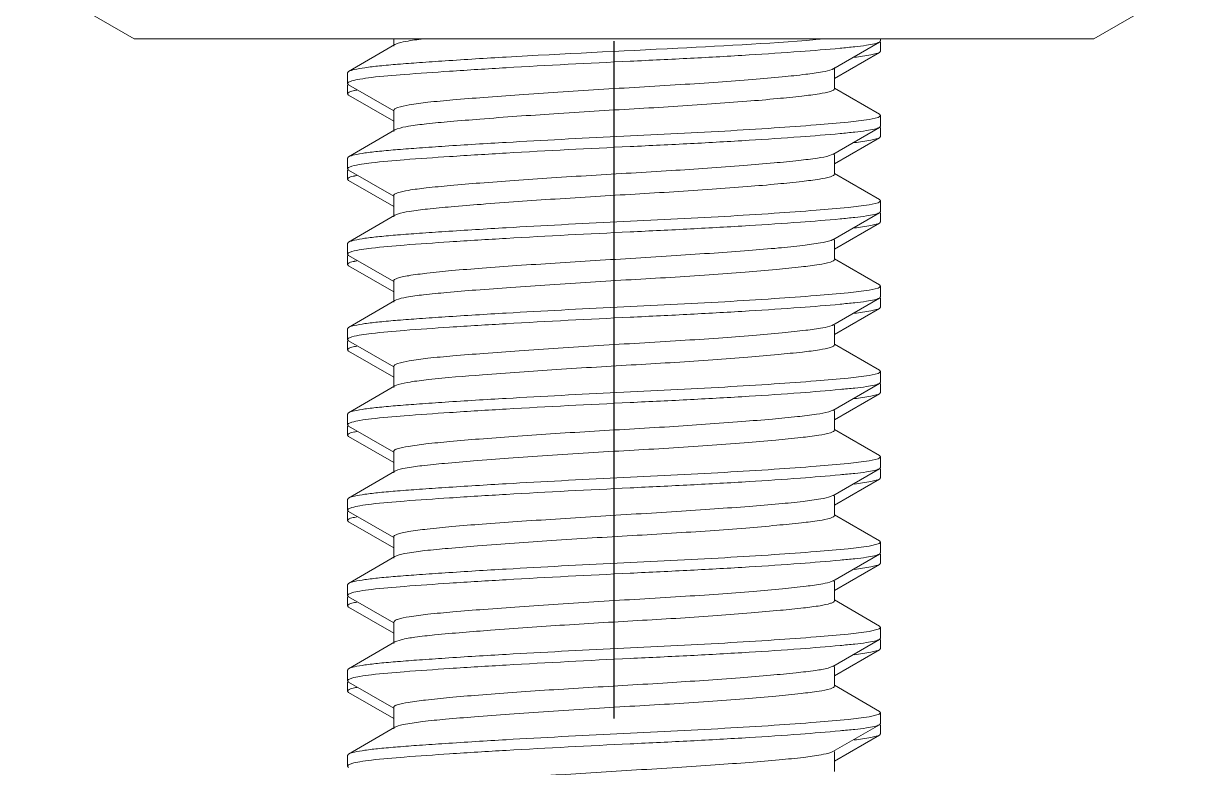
# Model space of a CAD drawing. Header units: millimetres. Extents: x 1991 to 2585, y -545 to -125.
# Drawn here: x 2115.14 to 2126.21, y -461.27 to -454.3 of the extents above; entities that cross this region are included whole.
import ezdxf

# ---------------------------------------------------------------- set-up
doc = ezdxf.new("R2010")
doc.units = ezdxf.units.MM
doc.header["$LTSCALE"] = 0.1
doc.linetypes.add('CENTERX2', pattern=[101.6, 63.5, -12.7, 12.7, -12.7])
doc.layers.get('0').update_dxf_attribs({"lineweight": 13})
doc.layers.add('CENTER', color=1, linetype='CENTERX2')

msp = doc.modelspace()

# ---------------------------------------------------------------- linework, layer by layer
at = {"color": 7, "linetype": 'Continuous'}
for p, q in [((2116.177, -454.445), (2115.138, -453.845)), ((2125.177, -454.445), (2126.215, -453.845)), ((2125.177, -454.445), (2116.177, -454.445)), ((2118.61, -454.445), (2118.61, -454.512)), ((2123.166, -454.474), (2123.177, -454.462)), ((2123.177, -454.445), (2123.177, -454.462)), ((2118.622, -454.498), (2118.187, -454.75)), ((2118.63, -454.494), (2118.622, -454.498)), ((2122.731, -454.727), (2123.166, -454.474)), ((2122.744, -454.816), (2123.166, -454.571)), ((2123.166, -454.571), (2123.177, -454.559)), ((2123.177, -454.474), (2123.177, -454.559)), ((2118.187, -454.75), (2118.177, -454.762)), ((2118.177, -454.762), (2118.177, -454.862)), ((2122.731, -454.726), (2122.723, -454.73)), ((2122.744, -454.912), (2122.744, -454.712)), ((2118.187, -454.874), (2118.177, -454.862)), ((2118.177, -454.874), (2118.177, -454.959)), ((2118.187, -454.874), (2118.61, -455.12)), ((2123.166, -455.15), (2122.744, -454.905)), ((2118.187, -454.971), (2118.177, -454.959)), ((2118.187, -454.971), (2118.61, -455.216)), ((2118.61, -455.112), (2118.61, -455.312)), ((2123.154, -455.18), (2123.07, -455.2)), ((2123.163, -455.176), (2123.154, -455.18)), ((2123.177, -455.162), (2123.163, -455.176)), ((2123.166, -455.15), (2123.177, -455.162)), ((2123.177, -455.162), (2123.177, -455.262)), ((2118.622, -455.298), (2118.187, -455.55)), ((2118.644, -455.288), (2118.622, -455.298)), ((2122.731, -455.527), (2123.166, -455.274)), ((2123.166, -455.274), (2123.177, -455.262)), ((2123.177, -455.274), (2123.177, -455.359)), ((2122.744, -455.616), (2123.166, -455.371)), ((2123.166, -455.371), (2123.177, -455.359)), ((2118.187, -455.55), (2118.177, -455.562)), ((2118.177, -455.562), (2118.177, -455.662)), ((2122.731, -455.526), (2122.699, -455.539)), ((2122.744, -455.712), (2122.744, -455.527)), ((2118.187, -455.674), (2118.177, -455.662)), ((2118.177, -455.674), (2118.177, -455.759)), ((2118.187, -455.674), (2118.61, -455.92)), ((2118.187, -455.771), (2118.177, -455.759)), ((2118.187, -455.771), (2118.61, -456.016)), ((2123.166, -455.95), (2122.744, -455.705)), ((2118.61, -455.912), (2118.61, -456.112)), ((2123.154, -455.98), (2123.07, -456)), ((2123.163, -455.976), (2123.154, -455.98)), ((2123.177, -455.962), (2123.163, -455.976)), ((2123.166, -455.95), (2123.177, -455.962)), ((2123.177, -455.962), (2123.177, -456.062)), ((2118.622, -456.098), (2118.187, -456.35)), ((2118.647, -456.087), (2118.622, -456.098)), ((2122.731, -456.327), (2123.166, -456.074)), ((2123.166, -456.074), (2123.177, -456.062)), ((2123.177, -456.074), (2123.177, -456.159)), ((2122.744, -456.416), (2123.166, -456.171)), ((2123.166, -456.171), (2123.177, -456.159)), ((2118.187, -456.35), (2118.177, -456.362)), ((2122.731, -456.325), (2122.713, -456.333)), ((2122.744, -456.512), (2122.744, -456.327)), ((2118.177, -456.362), (2118.177, -456.462)), ((2118.187, -456.474), (2118.177, -456.462)), ((2118.177, -456.474), (2118.177, -456.559)), ((2118.187, -456.571), (2118.177, -456.559)), ((2118.187, -456.474), (2118.61, -456.72)), ((2118.187, -456.571), (2118.61, -456.816)), ((2123.166, -456.75), (2122.744, -456.505)), ((2118.61, -456.712), (2118.61, -456.912)), ((2123.154, -456.78), (2123.07, -456.8)), ((2123.163, -456.776), (2123.154, -456.78)), ((2123.177, -456.762), (2123.163, -456.776)), ((2123.166, -456.75), (2123.177, -456.762)), ((2123.177, -456.762), (2123.177, -456.862)), ((2118.622, -456.898), (2118.187, -457.15)), ((2118.633, -456.892), (2118.622, -456.898)), ((2122.731, -457.127), (2123.166, -456.874)), ((2123.166, -456.874), (2123.177, -456.862)), ((2123.177, -456.874), (2123.177, -456.959)), ((2122.744, -457.216), (2123.166, -456.971)), ((2123.166, -456.971), (2123.177, -456.959)), ((2122.731, -457.126), (2122.724, -457.13)), ((2122.744, -457.312), (2122.744, -457.127)), ((2118.187, -457.15), (2118.177, -457.162)), ((2118.177, -457.162), (2118.177, -457.262)), ((2118.187, -457.274), (2118.177, -457.262)), ((2118.177, -457.274), (2118.177, -457.359)), ((2118.187, -457.274), (2118.61, -457.52)), ((2123.166, -457.55), (2122.744, -457.305)), ((2118.187, -457.371), (2118.177, -457.359)), ((2118.187, -457.371), (2118.61, -457.616)), ((2118.61, -457.512), (2118.61, -457.712)), ((2123.177, -457.562), (2123.163, -457.576)), ((2123.166, -457.55), (2123.177, -457.562)), ((2123.177, -457.562), (2123.177, -457.662)), ((2122.731, -457.927), (2123.166, -457.674)), ((2123.154, -457.58), (2123.07, -457.6)), ((2123.163, -457.576), (2123.154, -457.58)), ((2123.166, -457.674), (2123.177, -457.662)), ((2123.177, -457.674), (2123.177, -457.759)), ((2118.622, -457.698), (2118.187, -457.95)), ((2118.651, -457.686), (2118.622, -457.698)), ((2122.744, -458.016), (2123.166, -457.771)), ((2123.166, -457.771), (2123.177, -457.759)), ((2118.187, -457.95), (2118.177, -457.962)), ((2118.177, -457.962), (2118.177, -458.062)), ((2122.731, -457.926), (2122.693, -457.941)), ((2122.744, -458.112), (2122.744, -457.927)), ((2118.187, -458.074), (2118.177, -458.062)), ((2118.177, -458.074), (2118.177, -458.159)), ((2118.187, -458.074), (2118.61, -458.32)), ((2123.166, -458.35), (2122.744, -458.105)), ((2118.187, -458.171), (2118.177, -458.159)), ((2118.187, -458.171), (2118.61, -458.416)), ((2118.61, -458.312), (2118.61, -458.512)), ((2123.154, -458.38), (2123.07, -458.4)), ((2123.163, -458.376), (2123.154, -458.38)), ((2123.177, -458.362), (2123.163, -458.376)), ((2123.166, -458.35), (2123.177, -458.362)), ((2123.177, -458.362), (2123.177, -458.462)), ((2118.622, -458.498), (2118.187, -458.75)), ((2118.628, -458.495), (2118.622, -458.498)), ((2122.731, -458.727), (2123.166, -458.474)), ((2123.166, -458.474), (2123.177, -458.462)), ((2123.166, -458.571), (2123.177, -458.559)), ((2123.177, -458.474), (2123.177, -458.559)), ((2122.744, -458.816), (2123.166, -458.571)), ((2118.187, -458.75), (2118.177, -458.762)), ((2118.177, -458.762), (2118.177, -458.862)), ((2122.731, -458.725), (2122.714, -458.733)), ((2122.744, -458.912), (2122.744, -458.727)), ((2118.187, -458.874), (2118.177, -458.862)), ((2118.177, -458.874), (2118.177, -458.959)), ((2118.187, -458.874), (2118.61, -459.12)), ((2118.187, -458.971), (2118.177, -458.959)), ((2118.187, -458.971), (2118.61, -459.216)), ((2118.241, -458.93), (2118.265, -458.925)), ((2123.166, -459.15), (2122.744, -458.905)), ((2118.61, -459.112), (2118.61, -459.312)), ((2123.154, -459.18), (2123.07, -459.2)), ((2123.163, -459.176), (2123.154, -459.18)), ((2123.177, -459.162), (2123.163, -459.176)), ((2123.166, -459.15), (2123.177, -459.162)), ((2123.177, -459.162), (2123.177, -459.262)), ((2118.622, -459.298), (2118.187, -459.55)), ((2118.637, -459.291), (2118.622, -459.298)), ((2122.731, -459.527), (2123.166, -459.274)), ((2123.166, -459.274), (2123.177, -459.262)), ((2123.177, -459.274), (2123.177, -459.359)), ((2122.744, -459.616), (2123.166, -459.371)), ((2123.166, -459.371), (2123.177, -459.359)), ((2118.187, -459.55), (2118.177, -459.562)), ((2118.177, -459.562), (2118.177, -459.662)), ((2122.731, -459.526), (2122.724, -459.53)), ((2122.744, -459.712), (2122.744, -459.527)), ((2118.187, -459.674), (2118.177, -459.662)), ((2118.177, -459.674), (2118.177, -459.759)), ((2118.187, -459.674), (2118.61, -459.92)), ((2118.187, -459.771), (2118.177, -459.759)), ((2118.187, -459.771), (2118.61, -460.016)), ((2123.166, -459.95), (2122.744, -459.705)), ((2118.61, -459.912), (2118.61, -460.112)), ((2123.154, -459.98), (2123.07, -460)), ((2123.163, -459.976), (2123.154, -459.98)), ((2123.177, -459.962), (2123.163, -459.976)), ((2123.166, -459.95), (2123.177, -459.962)), ((2123.177, -459.962), (2123.177, -460.062)), ((2118.622, -460.098), (2118.187, -460.35)), ((2118.68, -460.078), (2118.622, -460.098)), ((2122.731, -460.327), (2123.166, -460.074)), ((2123.166, -460.074), (2123.177, -460.062)), ((2123.177, -460.074), (2123.177, -460.159)), ((2122.744, -460.416), (2123.166, -460.171)), ((2123.166, -460.171), (2123.177, -460.159)), ((2122.731, -460.326), (2122.687, -460.343)), ((2122.744, -460.512), (2122.744, -460.327)), ((2118.187, -460.35), (2118.177, -460.362)), ((2118.177, -460.362), (2118.177, -460.462)), ((2118.187, -460.474), (2118.177, -460.462)), ((2118.177, -460.474), (2118.177, -460.559)), ((2118.187, -460.571), (2118.177, -460.559)), ((2118.187, -460.474), (2118.61, -460.72)), ((2123.166, -460.75), (2122.744, -460.505)), ((2118.187, -460.571), (2118.61, -460.816)), ((2118.61, -460.712), (2118.61, -460.912)), ((2123.154, -460.78), (2123.07, -460.8)), ((2123.163, -460.776), (2123.154, -460.78)), ((2123.177, -460.762), (2123.163, -460.776)), ((2123.166, -460.75), (2123.177, -460.762)), ((2123.177, -460.762), (2123.177, -460.862)), ((2118.63, -460.894), (2118.622, -460.898)), ((2122.731, -461.127), (2123.166, -460.874)), ((2123.166, -460.874), (2123.177, -460.862)), ((2123.177, -460.874), (2123.177, -460.959)), ((2118.622, -460.898), (2118.187, -461.15)), ((2122.744, -461.216), (2123.166, -460.971)), ((2123.166, -460.971), (2123.177, -460.959)), ((2118.187, -461.15), (2118.177, -461.162)), ((2118.177, -461.162), (2118.177, -461.262)), ((2122.731, -461.125), (2122.716, -461.132)), ((2122.744, -461.312), (2122.744, -461.127)), ((2118.187, -461.274), (2118.177, -461.262))]:
    msp.add_line(p, q, dxfattribs=at)
for centre, radius, start, end in [((2118.391, -455.624), 0.711, 100.2522, 102.2016), ((2118.395, -456.444), 0.731, 100.278, 102.1756), ((2118.397, -457.253), 0.74, 100.3313, 102.2076), ((2118.394, -458.034), 0.721, 100.3502, 102.2666), ((2118.39, -458.817), 0.703, 100.2789, 102.2425), ((2118.396, -460.448), 0.735, 100.2996, 102.1895), ((2118.397, -461.249), 0.737, 100.3348, 102.2205)]:
    msp.add_arc(centre, radius, start, end, dxfattribs=at)
for points, knots in [([(2118.888, -454.444), (2118.834, -454.45), (2118.747, -454.463), (2118.66, -454.48), (2118.63, -454.494)], [0, 0, 0, 0, 0.628511, 1, 1, 1, 1]), ([(2122.655, -454.444), (2122.195, -454.483), (2121.199, -454.539), (2120.201, -454.583), (2119.665, -454.615)], [0, 0, 0, 0, 0.461742, 1, 1, 1, 1]), ([(2119.665, -454.715), (2120.052, -454.692), (2120.629, -454.663), (2121.389, -454.627), (2121.922, -454.597), (2122.389, -454.566), (2122.72, -454.54), (2122.926, -454.519), (2123.035, -454.507), (2123.111, -454.493), (2123.153, -454.482), (2123.166, -454.474)], [0, 0, 0, 0, 0.331379, 0.493328, 0.649773, 0.786983, 0.893585, 0.933168, 0.964026, 0.986556, 1, 1, 1, 1]), ([(2122.931, -454.617), (2122.983, -454.611), (2123.052, -454.602), (2123.13, -454.585), (2123.157, -454.576), (2123.166, -454.571)], [0, 0, 0, 0, 0.65111, 0.864537, 1, 1, 1, 1]), ([(2119.665, -454.615), (2119.474, -454.626), (2119.203, -454.642), (2118.863, -454.666), (2118.658, -454.681), (2118.487, -454.696), (2118.352, -454.711), (2118.255, -454.728), (2118.204, -454.741), (2118.187, -454.75)], [0, 0, 0, 0, 0.386469, 0.54879, 0.686473, 0.801774, 0.894933, 0.96178, 1, 1, 1, 1]), ([(2118.217, -454.838), (2118.242, -454.831), (2118.303, -454.819), (2118.467, -454.796), (2118.748, -454.774), (2119.169, -454.745), (2119.488, -454.725), (2119.665, -454.715)], [0, 0, 0, 0, 0.052458, 0.128678, 0.34139, 0.634206, 1, 1, 1, 1]), ([(2122.723, -454.73), (2122.695, -454.742), (2122.611, -454.758), (2122.455, -454.78), (2122.236, -454.803), (2121.962, -454.827), (2121.644, -454.851), (2121.162, -454.882), (2120.661, -454.911), (2120.157, -454.943), (2119.797, -454.968), (2119.469, -454.992), (2119.183, -455.014), (2118.949, -455.036), (2118.776, -455.057), (2118.671, -455.079), (2118.624, -455.096), (2118.61, -455.107), (2118.61, -455.113)], [0, 0, 0, 0, 0.022376, 0.060917, 0.114753, 0.181906, 0.259916, 0.34623, 0.53141, 0.623827, 0.711875, 0.792381, 0.862425, 0.919797, 0.96245, 0.989, 0.996244, 1, 1, 1, 1]), ([(2118.177, -454.862), (2118.177, -454.857), (2118.193, -454.845), (2118.207, -454.841), (2118.217, -454.838)], [0, 0, 0, 0, 0.323683, 1, 1, 1, 1]), ([(2122.744, -454.912), (2122.744, -454.917), (2122.73, -454.929), (2122.684, -454.945), (2122.584, -454.964), (2122.418, -454.983), (2122.191, -455.007), (2121.908, -455.031), (2121.582, -455.055), (2121.23, -455.079), (2120.863, -455.1), (2120.49, -455.122), (2120.008, -455.153), (2119.557, -455.184), (2119.159, -455.218), (2118.935, -455.237), (2118.77, -455.259), (2118.678, -455.276), (2118.644, -455.288)], [0, 0, 0, 0, 0.003735, 0.010917, 0.036579, 0.076757, 0.132572, 0.202473, 0.283194, 0.370419, 0.459155, 0.549981, 0.642116, 0.810634, 0.878587, 0.932489, 0.973731, 1, 1, 1, 1]), ([(2118.177, -454.959), (2118.177, -454.951), (2118.204, -454.937), (2118.225, -454.933), (2118.241, -454.929)], [0, 0, 0, 0, 0.306596, 1, 1, 1, 1]), ([(2123.07, -455.2), (2123.005, -455.211), (2122.839, -455.228), (2122.542, -455.254), (2122.156, -455.282), (2121.534, -455.32), (2120.695, -455.359), (2120.011, -455.395), (2119.665, -455.415)], [0, 0, 0, 0, 0.058413, 0.146341, 0.261976, 0.398264, 0.694925, 1, 1, 1, 1]), ([(2119.665, -455.515), (2120.052, -455.492), (2120.629, -455.463), (2121.389, -455.427), (2121.922, -455.397), (2122.389, -455.366), (2122.72, -455.34), (2122.926, -455.319), (2123.035, -455.307), (2123.111, -455.293), (2123.153, -455.282), (2123.166, -455.274)], [0, 0, 0, 0, 0.331371, 0.493304, 0.649793, 0.786975, 0.893579, 0.933155, 0.964057, 0.986549, 1, 1, 1, 1]), ([(2119.665, -455.415), (2119.474, -455.426), (2119.203, -455.442), (2118.863, -455.466), (2118.658, -455.481), (2118.487, -455.496), (2118.352, -455.511), (2118.255, -455.528), (2118.204, -455.541), (2118.187, -455.55)], [0, 0, 0, 0, 0.386355, 0.548776, 0.686223, 0.801789, 0.894873, 0.961627, 1, 1, 1, 1]), ([(2122.931, -455.417), (2122.983, -455.411), (2123.052, -455.402), (2123.13, -455.385), (2123.157, -455.376), (2123.166, -455.371)], [0, 0, 0, 0, 0.651511, 0.86487, 1, 1, 1, 1]), ([(2118.217, -455.638), (2118.277, -455.621), (2118.442, -455.6), (2118.748, -455.573), (2119.17, -455.545), (2119.488, -455.525), (2119.665, -455.515)], [0, 0, 0, 0, 0.128595, 0.341516, 0.634232, 1, 1, 1, 1]), ([(2122.699, -455.539), (2122.663, -455.55), (2122.566, -455.566), (2122.392, -455.587), (2122.161, -455.609), (2121.761, -455.643), (2121.19, -455.682), (2120.589, -455.716), (2120.097, -455.747), (2119.75, -455.77), (2119.433, -455.794), (2119.158, -455.817), (2118.934, -455.839), (2118.769, -455.859), (2118.668, -455.879), (2118.623, -455.895), (2118.61, -455.907), (2118.61, -455.912)], [0, 0, 0, 0, 0.027769, 0.070822, 0.127879, 0.197286, 0.36291, 0.545785, 0.636127, 0.721718, 0.799795, 0.867622, 0.922859, 0.963947, 0.989541, 0.996419, 1, 1, 1, 1]), ([(2118.177, -455.662), (2118.177, -455.657), (2118.193, -455.645), (2118.207, -455.641), (2118.217, -455.638)], [0, 0, 0, 0, 0.323029, 1, 1, 1, 1]), ([(2118.177, -455.759), (2118.177, -455.751), (2118.205, -455.737), (2118.225, -455.733), (2118.241, -455.73)], [0, 0, 0, 0, 0.306786, 1, 1, 1, 1]), ([(2122.744, -455.712), (2122.744, -455.717), (2122.73, -455.729), (2122.685, -455.745), (2122.584, -455.764), (2122.42, -455.783), (2122.194, -455.807), (2121.913, -455.831), (2121.588, -455.855), (2121.237, -455.878), (2120.872, -455.9), (2120.5, -455.921), (2120.018, -455.952), (2119.567, -455.984), (2119.168, -456.017), (2118.943, -456.036), (2118.776, -456.058), (2118.682, -456.075), (2118.647, -456.087)], [0, 0, 0, 0, 0.003742, 0.010886, 0.036458, 0.076385, 0.131909, 0.201524, 0.281969, 0.36887, 0.457564, 0.54793, 0.63996, 0.808691, 0.876974, 0.931382, 0.972932, 1, 1, 1, 1]), ([(2123.07, -456), (2123.005, -456.011), (2122.839, -456.028), (2122.542, -456.054), (2122.156, -456.082), (2121.534, -456.12), (2120.695, -456.159), (2120.011, -456.195), (2119.665, -456.215)], [0, 0, 0, 0, 0.058374, 0.14633, 0.261988, 0.398334, 0.694888, 1, 1, 1, 1]), ([(2119.665, -456.315), (2120.052, -456.292), (2120.629, -456.263), (2121.389, -456.227), (2121.922, -456.197), (2122.389, -456.166), (2122.72, -456.14), (2122.926, -456.119), (2123.035, -456.107), (2123.111, -456.093), (2123.153, -456.082), (2123.166, -456.074)], [0, 0, 0, 0, 0.331491, 0.493298, 0.649793, 0.786976, 0.893553, 0.933204, 0.964042, 0.986542, 1, 1, 1, 1]), ([(2119.665, -456.215), (2119.474, -456.226), (2119.203, -456.243), (2118.863, -456.266), (2118.658, -456.281), (2118.487, -456.296), (2118.352, -456.311), (2118.255, -456.328), (2118.204, -456.341), (2118.187, -456.35)], [0, 0, 0, 0, 0.386394, 0.548646, 0.686411, 0.80166, 0.894591, 0.961685, 1, 1, 1, 1]), ([(2122.931, -456.217), (2122.983, -456.211), (2123.052, -456.202), (2123.13, -456.185), (2123.157, -456.176), (2123.166, -456.171)], [0, 0, 0, 0, 0.651832, 0.864992, 1, 1, 1, 1]), ([(2118.217, -456.438), (2118.277, -456.421), (2118.442, -456.4), (2118.748, -456.373), (2119.17, -456.345), (2119.488, -456.325), (2119.665, -456.315)], [0, 0, 0, 0, 0.128525, 0.341498, 0.63428, 1, 1, 1, 1]), ([(2122.713, -456.333), (2122.681, -456.345), (2122.592, -456.362), (2122.428, -456.385), (2122.203, -456.407), (2121.926, -456.43), (2121.605, -456.453), (2121.126, -456.484), (2120.628, -456.515), (2120.13, -456.546), (2119.776, -456.569), (2119.453, -456.592), (2119.172, -456.615), (2118.942, -456.637), (2118.787, -456.658), (2118.695, -456.674), (2118.65, -456.687), (2118.623, -456.696), (2118.61, -456.707), (2118.61, -456.712)], [0, 0, 0, 0, 0.024727, 0.065451, 0.120788, 0.188812, 0.267427, 0.353841, 0.53799, 0.629514, 0.716422, 0.795692, 0.864782, 0.921248, 0.963098, 0.978212, 0.989327, 0.996434, 1, 1, 1, 1]), ([(2118.177, -456.462), (2118.177, -456.457), (2118.193, -456.445), (2118.207, -456.441), (2118.217, -456.438)], [0, 0, 0, 0, 0.323145, 1, 1, 1, 1]), ([(2118.177, -456.558), (2118.177, -456.551), (2118.205, -456.537), (2118.225, -456.533), (2118.241, -456.53)], [0, 0, 0, 0, 0.306475, 1, 1, 1, 1]), ([(2122.744, -456.512), (2122.744, -456.518), (2122.73, -456.53), (2122.683, -456.545), (2122.58, -456.565), (2122.412, -456.584), (2122.18, -456.608), (2121.892, -456.632), (2121.561, -456.657), (2121.204, -456.681), (2120.833, -456.702), (2120.456, -456.724), (2120.081, -456.748), (2119.722, -456.773), (2119.399, -456.797), (2119.127, -456.82), (2118.908, -456.84), (2118.75, -456.862), (2118.664, -456.879), (2118.633, -456.892)], [0, 0, 0, 0, 0.003785, 0.011128, 0.037153, 0.078011, 0.134772, 0.205748, 0.287578, 0.375662, 0.4651, 0.556873, 0.64952, 0.737914, 0.817374, 0.884035, 0.936531, 0.976073, 1, 1, 1, 1]), ([(2123.07, -456.8), (2123.005, -456.811), (2122.839, -456.828), (2122.542, -456.854), (2122.156, -456.882), (2121.534, -456.92), (2120.695, -456.959), (2120.012, -456.995), (2119.665, -457.015)], [0, 0, 0, 0, 0.058294, 0.146278, 0.261896, 0.398244, 0.694808, 1, 1, 1, 1]), ([(2119.665, -457.115), (2120.053, -457.092), (2120.629, -457.063), (2121.389, -457.027), (2121.922, -456.997), (2122.389, -456.966), (2122.72, -456.94), (2122.926, -456.919), (2123.035, -456.907), (2123.111, -456.893), (2123.153, -456.882), (2123.166, -456.874)], [0, 0, 0, 0, 0.331534, 0.493329, 0.649782, 0.786996, 0.893551, 0.933228, 0.96401, 0.986554, 1, 1, 1, 1]), ([(2119.665, -457.015), (2119.474, -457.026), (2119.203, -457.043), (2118.863, -457.066), (2118.658, -457.081), (2118.487, -457.096), (2118.352, -457.111), (2118.255, -457.128), (2118.204, -457.141), (2118.187, -457.15)], [0, 0, 0, 0, 0.386459, 0.548738, 0.686532, 0.801732, 0.894922, 0.961757, 1, 1, 1, 1]), ([(2122.931, -457.017), (2122.983, -457.011), (2123.052, -457.002), (2123.13, -456.985), (2123.157, -456.976), (2123.166, -456.971)], [0, 0, 0, 0, 0.651943, 0.864879, 1, 1, 1, 1]), ([(2118.217, -457.238), (2118.277, -457.221), (2118.442, -457.2), (2118.748, -457.173), (2119.17, -457.145), (2119.488, -457.125), (2119.665, -457.115)], [0, 0, 0, 0, 0.128476, 0.341307, 0.63427, 1, 1, 1, 1]), ([(2118.177, -457.262), (2118.177, -457.257), (2118.193, -457.245), (2118.207, -457.241), (2118.217, -457.238)], [0, 0, 0, 0, 0.323961, 1, 1, 1, 1]), ([(2122.724, -457.13), (2122.696, -457.142), (2122.612, -457.158), (2122.456, -457.18), (2122.237, -457.203), (2121.964, -457.227), (2121.645, -457.251), (2121.164, -457.282), (2120.662, -457.311), (2120.158, -457.343), (2119.798, -457.368), (2119.47, -457.392), (2119.183, -457.414), (2118.949, -457.436), (2118.776, -457.457), (2118.671, -457.479), (2118.624, -457.496), (2118.61, -457.507), (2118.61, -457.513)], [0, 0, 0, 0, 0.022266, 0.06071, 0.114457, 0.181573, 0.259566, 0.345872, 0.531103, 0.62356, 0.711657, 0.79223, 0.862327, 0.919734, 0.962432, 0.988994, 0.996238, 1, 1, 1, 1]), ([(2118.177, -457.358), (2118.177, -457.351), (2118.205, -457.338), (2118.225, -457.333), (2118.241, -457.329)], [0, 0, 0, 0, 0.308305, 1, 1, 1, 1]), ([(2122.744, -457.312), (2122.744, -457.317), (2122.731, -457.329), (2122.685, -457.345), (2122.586, -457.364), (2122.423, -457.383), (2122.198, -457.406), (2121.918, -457.43), (2121.595, -457.454), (2121.246, -457.478), (2120.757, -457.506), (2120.155, -457.542), (2119.505, -457.589), (2119.046, -457.624), (2118.783, -457.657), (2118.688, -457.674), (2118.651, -457.686)], [0, 0, 0, 0, 0.003712, 0.010824, 0.036219, 0.075989, 0.13119, 0.200423, 0.280457, 0.367117, 0.455406, 0.637451, 0.806383, 0.929926, 0.972253, 1, 1, 1, 1]), ([(2123.07, -457.6), (2123.005, -457.611), (2122.839, -457.628), (2122.542, -457.654), (2122.156, -457.682), (2121.534, -457.72), (2120.695, -457.759), (2120.011, -457.795), (2119.665, -457.815)], [0, 0, 0, 0, 0.058394, 0.146315, 0.26197, 0.398248, 0.694901, 1, 1, 1, 1]), ([(2119.665, -457.915), (2120.052, -457.892), (2120.629, -457.863), (2121.389, -457.827), (2121.922, -457.797), (2122.389, -457.766), (2122.72, -457.739), (2122.926, -457.719), (2123.035, -457.707), (2123.111, -457.693), (2123.153, -457.682), (2123.166, -457.674)], [0, 0, 0, 0, 0.331454, 0.49336, 0.64979, 0.78704, 0.89358, 0.933213, 0.96403, 0.986565, 1, 1, 1, 1]), ([(2122.931, -457.817), (2122.983, -457.811), (2123.052, -457.802), (2123.13, -457.785), (2123.157, -457.776), (2123.166, -457.771)], [0, 0, 0, 0, 0.651731, 0.864611, 1, 1, 1, 1]), ([(2119.665, -457.815), (2119.474, -457.826), (2119.203, -457.842), (2118.863, -457.866), (2118.658, -457.881), (2118.487, -457.896), (2118.352, -457.911), (2118.255, -457.928), (2118.204, -457.941), (2118.187, -457.95)], [0, 0, 0, 0, 0.386402, 0.548792, 0.68628, 0.801786, 0.894899, 0.961641, 1, 1, 1, 1]), ([(2118.217, -458.038), (2118.242, -458.031), (2118.303, -458.019), (2118.467, -457.997), (2118.748, -457.974), (2119.169, -457.945), (2119.488, -457.925), (2119.665, -457.915)], [0, 0, 0, 0, 0.052482, 0.128909, 0.341358, 0.634322, 1, 1, 1, 1]), ([(2122.693, -457.941), (2122.655, -457.952), (2122.557, -457.968), (2122.379, -457.989), (2122.146, -458.01), (2121.745, -458.044), (2121.174, -458.083), (2120.575, -458.117), (2120.086, -458.147), (2119.741, -458.171), (2119.426, -458.194), (2119.154, -458.217), (2118.931, -458.239), (2118.767, -458.26), (2118.667, -458.279), (2118.622, -458.295), (2118.61, -458.307), (2118.61, -458.311)], [0, 0, 0, 0, 0.028789, 0.072679, 0.130362, 0.200175, 0.366016, 0.548448, 0.638405, 0.723547, 0.801156, 0.868554, 0.92341, 0.9642, 0.98962, 0.996448, 1, 1, 1, 1]), ([(2118.177, -458.062), (2118.177, -458.057), (2118.193, -458.045), (2118.207, -458.041), (2118.217, -458.038)], [0, 0, 0, 0, 0.324357, 1, 1, 1, 1]), ([(2122.744, -458.112), (2122.744, -458.118), (2122.73, -458.13), (2122.682, -458.146), (2122.578, -458.165), (2122.408, -458.185), (2122.174, -458.208), (2121.883, -458.233), (2121.548, -458.258), (2121.188, -458.282), (2120.815, -458.303), (2120.435, -458.325), (2120.058, -458.349), (2119.699, -458.374), (2119.378, -458.399), (2119.107, -458.422), (2118.892, -458.442), (2118.739, -458.464), (2118.656, -458.481), (2118.628, -458.495)], [0, 0, 0, 0, 0.003825, 0.011188, 0.037525, 0.078769, 0.136117, 0.207799, 0.290351, 0.378916, 0.468828, 0.561137, 0.654142, 0.742549, 0.821516, 0.887458, 0.939152, 0.977457, 1, 1, 1, 1]), ([(2118.177, -458.158), (2118.177, -458.151), (2118.205, -458.138), (2118.225, -458.133), (2118.241, -458.129)], [0, 0, 0, 0, 0.309955, 1, 1, 1, 1]), ([(2123.07, -458.4), (2123.005, -458.411), (2122.839, -458.428), (2122.542, -458.454), (2122.156, -458.482), (2121.533, -458.52), (2120.695, -458.559), (2120.011, -458.595), (2119.665, -458.615)], [0, 0, 0, 0, 0.058402, 0.146338, 0.261989, 0.398353, 0.694928, 1, 1, 1, 1]), ([(2119.665, -458.715), (2120.052, -458.692), (2120.629, -458.663), (2121.389, -458.627), (2121.922, -458.597), (2122.389, -458.566), (2122.72, -458.539), (2122.926, -458.519), (2123.035, -458.507), (2123.111, -458.493), (2123.153, -458.482), (2123.166, -458.474)], [0, 0, 0, 0, 0.331367, 0.493335, 0.649805, 0.787066, 0.893617, 0.933183, 0.96408, 0.986551, 1, 1, 1, 1]), ([(2119.665, -458.615), (2119.474, -458.626), (2119.203, -458.643), (2118.863, -458.666), (2118.658, -458.681), (2118.487, -458.696), (2118.352, -458.711), (2118.256, -458.728), (2118.204, -458.741), (2118.187, -458.75)], [0, 0, 0, 0, 0.386251, 0.548688, 0.686786, 0.801722, 0.894472, 0.961673, 1, 1, 1, 1]), ([(2122.931, -458.618), (2122.983, -458.611), (2123.052, -458.602), (2123.13, -458.585), (2123.157, -458.576), (2123.166, -458.571)], [0, 0, 0, 0, 0.651854, 0.864601, 1, 1, 1, 1]), ([(2118.217, -458.838), (2118.242, -458.831), (2118.303, -458.819), (2118.467, -458.796), (2118.748, -458.774), (2119.169, -458.745), (2119.488, -458.725), (2119.665, -458.715)], [0, 0, 0, 0, 0.05256, 0.128913, 0.341497, 0.634262, 1, 1, 1, 1]), ([(2122.714, -458.733), (2122.683, -458.745), (2122.594, -458.762), (2122.431, -458.784), (2122.207, -458.806), (2121.93, -458.829), (2121.61, -458.852), (2121.13, -458.884), (2120.632, -458.914), (2120.133, -458.946), (2119.778, -458.969), (2119.455, -458.992), (2119.173, -459.014), (2118.943, -459.037), (2118.787, -459.057), (2118.695, -459.074), (2118.65, -459.087), (2118.623, -459.096), (2118.61, -459.107), (2118.61, -459.112)], [0, 0, 0, 0, 0.024443, 0.064917, 0.120091, 0.187998, 0.266539, 0.352948, 0.537217, 0.628851, 0.715896, 0.795294, 0.864496, 0.92108, 0.963012, 0.978152, 0.989289, 0.996418, 1, 1, 1, 1]), ([(2118.177, -458.862), (2118.177, -458.857), (2118.193, -458.845), (2118.207, -458.841), (2118.217, -458.838)], [0, 0, 0, 0, 0.32464, 1, 1, 1, 1]), ([(2118.177, -458.958), (2118.177, -458.951), (2118.205, -458.938), (2118.225, -458.933), (2118.241, -458.93)], [0, 0, 0, 0, 0.310134, 1, 1, 1, 1]), ([(2122.744, -458.912), (2122.744, -458.918), (2122.73, -458.93), (2122.684, -458.945), (2122.582, -458.965), (2122.415, -458.984), (2122.185, -459.007), (2121.899, -459.032), (2121.57, -459.056), (2121.215, -459.08), (2120.846, -459.101), (2120.47, -459.123), (2119.986, -459.154), (2119.536, -459.186), (2119.14, -459.219), (2118.919, -459.239), (2118.758, -459.261), (2118.669, -459.278), (2118.637, -459.291)], [0, 0, 0, 0, 0.003759, 0.011044, 0.036936, 0.07748, 0.133853, 0.204372, 0.285758, 0.373433, 0.46267, 0.553993, 0.646436, 0.814578, 0.881743, 0.934842, 0.975091, 1, 1, 1, 1]), ([(2123.07, -459.2), (2123.005, -459.211), (2122.839, -459.228), (2122.542, -459.254), (2122.156, -459.282), (2121.534, -459.32), (2120.695, -459.359), (2120.012, -459.395), (2119.665, -459.415)], [0, 0, 0, 0, 0.058294, 0.146257, 0.261912, 0.398256, 0.694811, 1, 1, 1, 1]), ([(2119.665, -459.515), (2120.052, -459.492), (2120.629, -459.463), (2121.389, -459.427), (2121.922, -459.397), (2122.389, -459.366), (2122.72, -459.339), (2122.927, -459.319), (2123.035, -459.307), (2123.111, -459.293), (2123.153, -459.282), (2123.166, -459.274)], [0, 0, 0, 0, 0.331434, 0.493257, 0.649827, 0.787074, 0.893614, 0.933366, 0.964169, 0.986481, 1, 1, 1, 1]), ([(2119.665, -459.415), (2119.474, -459.426), (2119.203, -459.443), (2118.863, -459.466), (2118.658, -459.481), (2118.487, -459.496), (2118.352, -459.511), (2118.255, -459.528), (2118.204, -459.541), (2118.187, -459.55)], [0, 0, 0, 0, 0.386461, 0.548708, 0.686561, 0.80172, 0.894907, 0.961725, 1, 1, 1, 1]), ([(2122.931, -459.418), (2122.983, -459.411), (2123.052, -459.402), (2123.13, -459.385), (2123.157, -459.376), (2123.166, -459.371)], [0, 0, 0, 0, 0.652049, 0.864774, 1, 1, 1, 1]), ([(2118.217, -459.638), (2118.242, -459.631), (2118.303, -459.619), (2118.467, -459.596), (2118.748, -459.574), (2119.169, -459.545), (2119.488, -459.525), (2119.665, -459.515)], [0, 0, 0, 0, 0.052554, 0.128763, 0.341619, 0.634166, 1, 1, 1, 1]), ([(2122.724, -459.53), (2122.696, -459.542), (2122.613, -459.557), (2122.458, -459.58), (2122.239, -459.603), (2121.966, -459.627), (2121.647, -459.651), (2121.165, -459.682), (2120.663, -459.711), (2120.159, -459.743), (2119.799, -459.768), (2119.47, -459.792), (2119.184, -459.814), (2118.949, -459.836), (2118.776, -459.857), (2118.671, -459.878), (2118.624, -459.895), (2118.61, -459.907), (2118.61, -459.913)], [0, 0, 0, 0, 0.022162, 0.060516, 0.114177, 0.181257, 0.259237, 0.345534, 0.530815, 0.623309, 0.711451, 0.792088, 0.862238, 0.919678, 0.962416, 0.988992, 0.996233, 1, 1, 1, 1]), ([(2118.177, -459.662), (2118.177, -459.657), (2118.193, -459.645), (2118.207, -459.641), (2118.217, -459.638)], [0, 0, 0, 0, 0.324887, 1, 1, 1, 1]), ([(2118.177, -459.758), (2118.177, -459.751), (2118.204, -459.738), (2118.225, -459.733), (2118.241, -459.73)], [0, 0, 0, 0, 0.308625, 1, 1, 1, 1]), ([(2122.744, -459.712), (2122.744, -459.717), (2122.731, -459.729), (2122.687, -459.744), (2122.592, -459.763), (2122.435, -459.782), (2122.219, -459.804), (2121.949, -459.828), (2121.637, -459.851), (2121.297, -459.875), (2120.819, -459.903), (2120.225, -459.937), (2119.575, -459.984), (2119.107, -460.02), (2118.827, -460.05), (2118.723, -460.067), (2118.68, -460.078)], [0, 0, 0, 0, 0.00364, 0.010543, 0.035185, 0.073683, 0.127082, 0.194284, 0.272275, 0.3572, 0.44434, 0.6235, 0.793539, 0.922415, 0.967767, 1, 1, 1, 1]), ([(2123.07, -460), (2123.005, -460.011), (2122.839, -460.028), (2122.542, -460.054), (2122.156, -460.082), (2121.534, -460.12), (2120.695, -460.159), (2120.012, -460.195), (2119.665, -460.215)], [0, 0, 0, 0, 0.058368, 0.146291, 0.261951, 0.398272, 0.694863, 1, 1, 1, 1]), ([(2119.665, -460.315), (2120.052, -460.292), (2120.629, -460.262), (2121.389, -460.227), (2121.922, -460.197), (2122.389, -460.166), (2122.72, -460.14), (2122.926, -460.119), (2123.035, -460.107), (2123.111, -460.093), (2123.153, -460.082), (2123.166, -460.074)], [0, 0, 0, 0, 0.331518, 0.493218, 0.649799, 0.787031, 0.893574, 0.933243, 0.964044, 0.986468, 1, 1, 1, 1]), ([(2119.665, -460.215), (2119.474, -460.226), (2119.203, -460.242), (2118.863, -460.266), (2118.658, -460.281), (2118.487, -460.296), (2118.352, -460.311), (2118.255, -460.328), (2118.204, -460.341), (2118.187, -460.35)], [0, 0, 0, 0, 0.386408, 0.548774, 0.686357, 0.801755, 0.894907, 0.961656, 1, 1, 1, 1]), ([(2122.931, -460.218), (2122.983, -460.211), (2123.052, -460.202), (2123.13, -460.185), (2123.157, -460.176), (2123.166, -460.171)], [0, 0, 0, 0, 0.651976, 0.864637, 1, 1, 1, 1]), ([(2118.217, -460.438), (2118.242, -460.431), (2118.303, -460.419), (2118.467, -460.397), (2118.748, -460.374), (2119.169, -460.345), (2119.488, -460.325), (2119.665, -460.315)], [0, 0, 0, 0, 0.052515, 0.128656, 0.341495, 0.634174, 1, 1, 1, 1]), ([(2118.177, -460.462), (2118.177, -460.457), (2118.193, -460.445), (2118.207, -460.441), (2118.217, -460.438)], [0, 0, 0, 0, 0.324969, 1, 1, 1, 1]), ([(2122.687, -460.343), (2122.648, -460.353), (2122.547, -460.369), (2122.366, -460.39), (2122.13, -460.412), (2121.729, -460.445), (2121.158, -460.484), (2120.561, -460.518), (2120.074, -460.548), (2119.731, -460.571), (2119.419, -460.595), (2119.149, -460.618), (2118.928, -460.64), (2118.766, -460.66), (2118.667, -460.68), (2118.622, -460.695), (2118.61, -460.707), (2118.61, -460.711)], [0, 0, 0, 0, 0.0298, 0.074518, 0.132816, 0.203028, 0.369079, 0.551071, 0.64065, 0.725348, 0.802496, 0.86947, 0.923951, 0.964446, 0.989697, 0.996477, 1, 1, 1, 1]), ([(2118.177, -460.558), (2118.177, -460.551), (2118.204, -460.538), (2118.225, -460.533), (2118.241, -460.53)], [0, 0, 0, 0, 0.307159, 1, 1, 1, 1]), ([(2122.744, -460.512), (2122.744, -460.518), (2122.73, -460.53), (2122.683, -460.545), (2122.579, -460.565), (2122.41, -460.584), (2122.176, -460.608), (2121.886, -460.633), (2121.553, -460.657), (2121.194, -460.681), (2120.822, -460.702), (2120.444, -460.724), (2120.067, -460.749), (2119.708, -460.774), (2119.386, -460.798), (2119.115, -460.821), (2118.899, -460.841), (2118.744, -460.864), (2118.659, -460.88), (2118.63, -460.894)], [0, 0, 0, 0, 0.00385, 0.011217, 0.037196, 0.078477, 0.135582, 0.206959, 0.28923, 0.377617, 0.467408, 0.559378, 0.652285, 0.740698, 0.819898, 0.886034, 0.938117, 0.976922, 1, 1, 1, 1]), ([(2123.07, -460.8), (2123.005, -460.811), (2122.839, -460.828), (2122.542, -460.854), (2122.156, -460.882), (2121.533, -460.92), (2120.695, -460.959), (2120.011, -460.995), (2119.665, -461.015)], [0, 0, 0, 0, 0.058422, 0.146343, 0.261991, 0.398366, 0.694978, 1, 1, 1, 1]), ([(2119.665, -461.115), (2120.052, -461.092), (2120.629, -461.063), (2121.389, -461.027), (2121.922, -460.997), (2122.389, -460.966), (2122.72, -460.94), (2122.926, -460.919), (2123.035, -460.907), (2123.111, -460.893), (2123.153, -460.882), (2123.166, -460.874)], [0, 0, 0, 0, 0.33149, 0.493286, 0.649764, 0.786996, 0.893561, 0.933219, 0.963986, 0.986478, 1, 1, 1, 1]), ([(2122.931, -461.017), (2122.983, -461.011), (2123.052, -461.002), (2123.13, -460.985), (2123.157, -460.976), (2123.166, -460.971)], [0, 0, 0, 0, 0.651469, 0.864485, 1, 1, 1, 1]), ([(2119.665, -461.015), (2119.474, -461.026), (2119.202, -461.043), (2118.863, -461.066), (2118.658, -461.081), (2118.487, -461.096), (2118.352, -461.111), (2118.255, -461.128), (2118.204, -461.141), (2118.187, -461.15)], [0, 0, 0, 0, 0.386485, 0.548782, 0.686255, 0.801816, 0.894735, 0.961716, 1, 1, 1, 1]), ([(2118.217, -461.238), (2118.242, -461.231), (2118.303, -461.219), (2118.467, -461.197), (2118.748, -461.174), (2119.169, -461.145), (2119.488, -461.125), (2119.665, -461.115)], [0, 0, 0, 0, 0.05247, 0.128638, 0.341345, 0.634193, 1, 1, 1, 1]), ([(2122.716, -461.132), (2122.684, -461.144), (2122.597, -461.161), (2122.434, -461.184), (2122.21, -461.206), (2121.934, -461.229), (2121.614, -461.252), (2121.134, -461.284), (2120.635, -461.314), (2120.136, -461.345), (2119.781, -461.369), (2119.456, -461.392), (2119.174, -461.414), (2118.944, -461.437), (2118.788, -461.457), (2118.696, -461.474), (2118.65, -461.487), (2118.623, -461.496), (2118.61, -461.507), (2118.61, -461.512)], [0, 0, 0, 0, 0.024182, 0.064422, 0.119443, 0.187245, 0.265715, 0.352119, 0.536499, 0.628235, 0.715406, 0.794924, 0.86423, 0.920922, 0.962932, 0.978095, 0.989251, 0.9964, 1, 1, 1, 1]), ([(2118.177, -461.262), (2118.177, -461.257), (2118.193, -461.245), (2118.207, -461.241), (2118.217, -461.238)], [0, 0, 0, 0, 0.324651, 1, 1, 1, 1])]:
    msp.add_open_spline(points, degree=3, knots=knots, dxfattribs=at)
at = {"layer": 'CENTER'}
msp.add_line((2120.677, -481.135), (2120.677, -400.326), dxfattribs=at)

doc.saveas('drawing.dxf')
